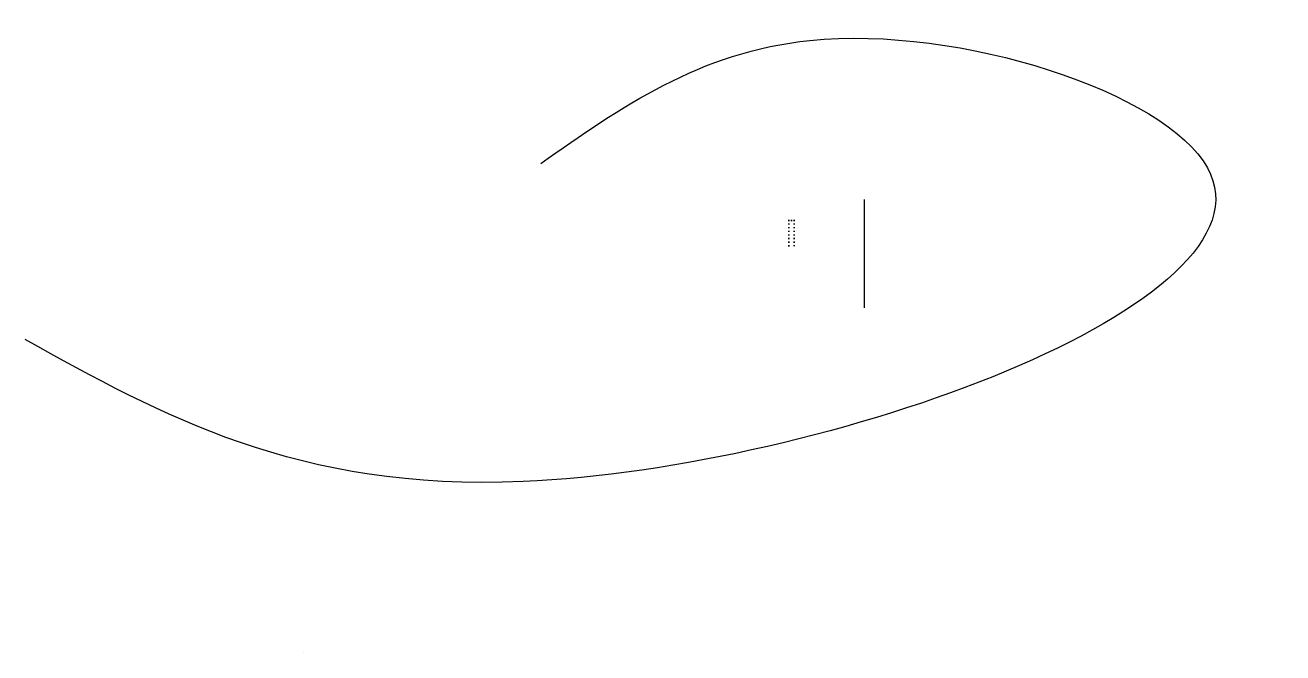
# Model space of a CAD drawing. Header units: millimetres. Extents: x -2078 to 7325, y 0 to 4689.
import ezdxf

# ---------------------------------------------------------------- set-up
doc = ezdxf.new("R2010")
doc.units = ezdxf.units.MM
doc.layers.add('Schody', color=7, linetype='Continuous')
doc.layers.add('tralka', color=7, linetype='Continuous')

# ---------------------------------------------------------------- blocks, each defined once
blk = doc.blocks.new('tralka')
for p, q in [((3, 80), (-3, 83.8)), ((-3, 83.8), (3, 80)), ((-2, 78), (2, 78)), ((2, 46), (-2, 46)), ((-2, 44), (2, 44)), ((-2, 12), (2, 12)), ((2, 46), (2, 44))]:
    blk.add_line(p, q)
at = {"layer": 'tralka'}
for p, q in [((-3, 79), (-3, 83.8)), ((-3, 0), (-3, 11)), ((2, 78), (-2, 78)), ((-2, 12), (2, 12)), ((3, 79), (3, 80)), ((3, 11), (3, 0)), ((3, 0), (-3, 0))]:
    blk.add_line(p, q, dxfattribs=at)
for centre, start, end in [((-2, 79), 180, 270), ((-2, 11), 90, 180), ((2, 79), 270, 0), ((2, 11), 0, 90)]:
    blk.add_arc(centre, 1, start, end, dxfattribs=at)
for points, start_tangent, end_tangent in [([(-2, 78), (-2, 66), (-4.2, 50.2), (-2, 46)], (0, -1), (0.707107, -0.707107)), ([(-2, 12), (-2, 24), (-4.2, 39.7), (-2, 44)], (0, 1), (0.707107, 0.707107)), ([(2, 78), (2, 66), (4.3, 50.2), (2, 46)], (0, -1), (-0.707107, -0.707107)), ([(2, 12), (2, 24), (4.3, 39.7), (2, 44)], (0, 1), (-0.707107, 0.707107))]:
    blk.add_spline(points, degree=3, dxfattribs=dict(at, start_tangent=start_tangent, end_tangent=end_tangent))

msp = doc.modelspace()

# ---------------------------------------------------------------- linework, layer by layer
at = {"layer": 'Schody'}
msp.add_line((4196.2, 2577.2), (4196.2, 3387.2), dxfattribs=at)
msp.add_spline([(1777.8, 3655.6, 888.5), (3789.7, 4574.9, 257.8), (6761.1, 3622.3, 257.8), (1645, 1278.8, 257.8), (-2077.6, 2340.8, 1945.9)], degree=3, dxfattribs=at)
msp.add_open_spline([(0, 0), (0.3, 0), (0.7, 0), (1, 0)], degree=3, dxfattribs=at)
at = {"layer": 'tralka', "extrusion": (1, -6.12323e-17, 6.12323e-17)}
for p, q in [((3631.2, 3040.7, 108.1), (3631.2, 3043.7, 108.1)), ((3631.2, 3043.7, 107.1), (3631.2, 3043.7, 102.1)), ((3631.2, 3043.7, 108.1), (3631.2, 3043.7, 96)), ((3631.2, 3040.7, 17), (3631.2, 3043.7, 17)), ((3631.2, 3043.7, 17), (3631.2, 3043.7, 28)), ((3631.2, 3040.7, 95), (3631.2, 3042.7, 95)), ((3631.2, 3042.7, 29), (3631.2, 3040.7, 29)), ((3631.2, 3040.7, 109.1), (3631.2, 3041.9, 109.1)), ((3671.2, 3043.7, 266), (3671.2, 3043.7, 255)), ((3671.2, 3038.7, 267), (3671.2, 3042.7, 267)), ((3671.2, 3037.7, 255), (3671.2, 3037.7, 266))]:
    msp.add_line(p, q, dxfattribs=at)
for centre, radius, start, end in [((3040.7, 111.8, 3631.2), 3, 295.82532, 90), ((3041.9, 107.1, 3631.2), 2, 30, 90), ((3042.7, 96, 3631.2), 1, 270, 0), ((3042.7, 28, 3631.2), 1, 0, 90), ((3042.7, 266, 3671.2), 1, 0, 90), ((3038.7, 266, 3671.2), 1, 90, 180)]:
    msp.add_arc(centre, radius, start, end, dxfattribs=at)
at = {"layer": 'tralka'}
for points, start_tangent, end_tangent in [([(3631.2, 3042.7, 29), (3631.2, 3042.7, 41), (3631.2, 3044.9, 56.8), (3631.2, 3042.7, 61)], (0, 0, 1), (0, -0.707107, 0.707107)), ([(3631.2, 3042.7, 95), (3631.2, 3042.7, 83), (3631.2, 3044.9, 67.3), (3631.2, 3042.7, 63)], (0, 0, -1), (0, -0.707107, -0.707107)), ([(3631.2, 3038.7, 29), (3631.2, 3038.7, 41), (3631.2, 3036.4, 56.8), (3631.2, 3038.7, 61)], (0, 0, 1), (0, 0.707107, 0.707107))]:
    msp.add_spline(points, degree=3, dxfattribs=dict(at, start_tangent=start_tangent, end_tangent=end_tangent))

# ---------------------------------------------------------------- block references
at = {"extrusion": (-1, 6.12323e-17, -2.44929e-16)}
for p in [(-3229.7, 136, -3631.2), (-3229.7, 136, -3651.2), (-3229.7, 136, -3671.2)]:
    msp.add_blockref('tralka', p, dxfattribs=at)
at = {"extrusion": (1, -6.12323e-17, 6.12323e-17)}
for p in [(3202.7, 119, 3631.2), (3202.7, 153, 3671.2), (3175.7, 102, 3631.2), (3148.7, 85, 3631.2), (3121.7, 68, 3631.2), (3175.7, 170, 3671.2), (3148.7, 187, 3671.2), (3121.7, 204, 3671.2), (3094.7, 51, 3631.2), (3067.7, 34, 3631.2), (3094.7, 221, 3671.2), (3067.7, 238, 3671.2), (3040.7, 255, 3671.2)]:
    msp.add_blockref('tralka', p, dxfattribs=at)

doc.saveas('drawing.dxf')
